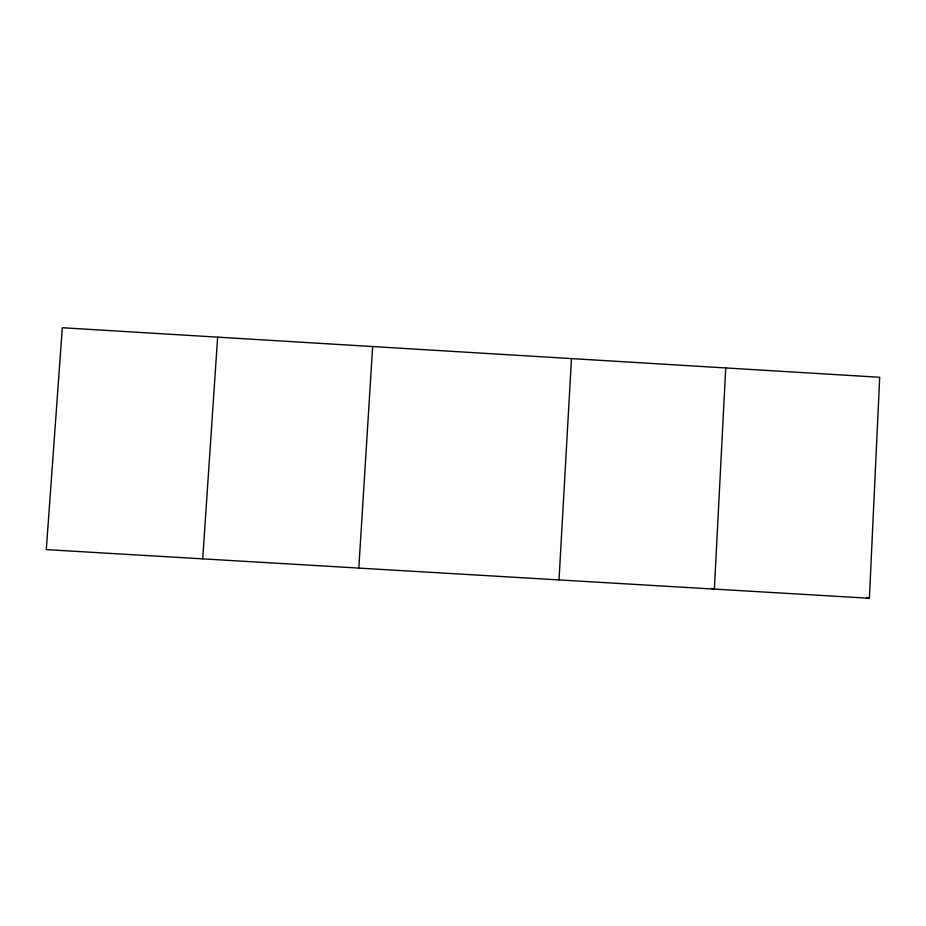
<?xml version="1.0" encoding="UTF-8"?>
<svg xmlns="http://www.w3.org/2000/svg" width="926" height="926" viewBox="0 0 926 926"><rect width="100%" height="100%" fill="white"/><g stroke="black" fill="none" stroke-linecap="round" stroke-linejoin="round"><path stroke-width="1.39" d="M869.398 598.265L879.7 377.276L62.308 327.735L46.3 549.616L869.398 598.265L866.562 597.791M725.741 367.946L714.374 589.098L711.573 588.461M559.026 579.919L571.469 358.594M358.813 568.089L372.646 346.544M202.725 558.864L217.633 337.145"/></g></svg>
